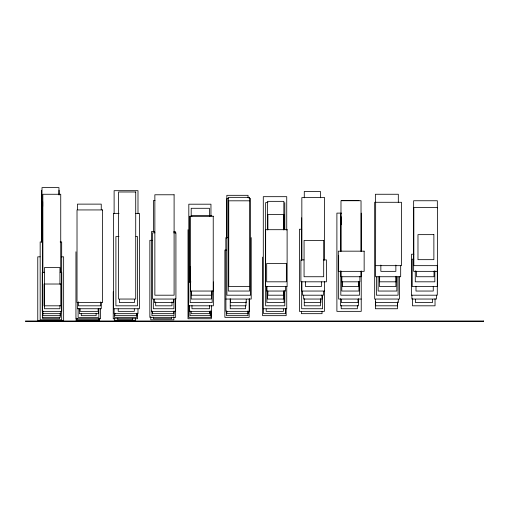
<?xml version="1.0" encoding="UTF-8"?>
<svg xmlns="http://www.w3.org/2000/svg" width="509" height="509" viewBox="0 0 509 509"><rect width="100%" height="100%" fill="white"/><g stroke="black" fill="none" stroke-linecap="round" stroke-linejoin="round"><path stroke-width="0.76" d="M228.49 198.58L226.912 198.58L226.912 295.201L250.581 295.201L250.581 198.58L249.003 198.58M155.029 200.533L153.444 200.533L153.444 231.474M341.787 200.571L358.934 200.571M249.62 200.813L228.738 200.813L228.738 286.586L249.62 286.586M267.95 202.595L265.653 202.595L265.653 305.814L284.811 305.814L284.811 290.728M341.603 213.118L336.894 213.118L336.894 311.355L361.231 311.355L361.231 270.953M119.049 213.36L113.571 213.36L113.571 308.74L139.396 308.74L139.396 213.36L135.483 213.36M191.435 215.746L211.795 215.746M191.842 216.319L189.475 216.319L189.475 282.05M301.773 229.241L299.432 229.241L299.432 311.355L324.43 311.355L324.43 290.83M154.653 231.544L151.478 231.544L151.478 311.355L175.325 311.355L175.325 298.713M173.734 231.544L175.325 231.544L175.325 233.122M154.946 232.81L152.611 232.81L152.611 299.044L175.917 299.044L175.917 232.81L173.588 232.81M118.991 236.558L115.906 236.558L115.906 305.814L137.494 305.814L137.494 236.558L135.954 236.558M227.421 237.614L225.837 237.614L225.92 311.355L249.41 311.355L249.41 298.751M152.197 240.318L149.856 240.318L149.856 317.355L175.643 317.355L175.643 299.088M42.47 241.947L40.166 241.947L40.166 319.817L61.678 319.817L61.678 241.947L60.138 241.947M226.441 250.065L224.876 250.065L224.876 317.355L249.156 317.355L249.156 299.146M413.868 254.207L411.526 254.207L411.526 295.201L437.295 295.201L437.295 265.246M40.122 256.829L37.768 256.829L37.768 320.587L63.644 320.587L63.644 256.829L61.29 256.829M413.785 259.164L412.201 259.164L412.201 286.586L437.479 286.586L437.479 265.431M303.994 259.889L300.902 259.889L300.902 281.814L326.422 281.814L326.422 259.889L323.33 259.889M375.655 265.66L401.493 265.66L401.493 202.296L374.675 202.277L374.675 299.044L399.444 299.044L399.444 276.839M437.339 271.354L413.645 271.354L413.645 200.75L437.339 200.75L437.339 207.895M44.601 272.29L42.266 272.29L42.266 311.355L61.742 311.355L61.742 272.29L60.183 272.29M190.9 281.935L188.578 281.935L188.578 305.814L213.354 305.814L213.354 281.935M225.837 299.044L251.223 299.044L251.223 237.614M361.205 299.044L338.65 299.044L338.65 255.55M304.287 302.588L320.874 302.588L320.874 299.407M375.368 302.588L398.318 302.588L398.318 299.426M230.221 305.814L245.974 305.814L245.974 301.856M42.832 313.665L60.736 313.665L60.736 311.292M99.102 319.817L77.005 319.817L77.005 318.24M42.012 321.045L58.961 321.045M41.477 321.204L59.069 321.204M436.493 295.093L436.493 299.044L411.896 299.044L411.896 295.093M435.036 298.707L435.036 305.814L412.487 305.814L412.487 298.707M434.832 270.705L434.832 281.814L415.28 281.814L415.28 270.705M434.018 271.189L434.018 276.737L416.527 276.737L416.527 271.189M433.261 286.274L433.261 291.046L415.993 291.046L415.993 286.274M432.465 299.413L432.465 302.588L415.484 302.588L415.484 299.413M400.678 265.704L400.678 276.737L375.61 276.737L375.655 202.296M398.318 202.168L398.318 194.26L375.368 194.26L375.368 202.168M398.095 276.972L398.095 295.201L376.456 295.201L376.456 276.972M397.593 301.856L397.593 305.814L375.661 305.814L375.661 301.856M397.446 302.422L397.446 308.74L375.375 308.74L375.375 299.26M396.848 276.883L396.848 291.046L378.136 291.046L378.136 276.883M396.218 276.266L396.218 281.814L379.638 281.814L379.638 276.266M395.862 265.068L395.862 271.354L380.853 271.354L380.853 265.068M395.9 276.298L395.9 286.586L379.517 286.586L379.517 276.298M361.231 213.118L361.231 251.147M361.034 251.401L361.034 200.731L340.985 200.731L340.985 251.401M361.034 271.195L361.034 276.737L340.985 276.737L340.985 271.195M359.901 276.266L359.901 281.814L341.685 281.814L341.685 276.266M359.475 281.801L359.475 295.201L340.814 295.201L340.814 270.775M358.934 281.522L358.934 291.046L341.787 291.046L341.787 276.762M358.724 281.903L358.724 286.586L342.43 286.586L342.43 281.903M358.4 298.719L358.4 305.814L340.591 305.814L340.591 298.719M357.999 299.407L357.999 302.588L341.424 302.588L341.424 299.407M357.356 305.572L357.356 308.74L341.202 308.74L341.202 305.572M341.202 216.815L341.202 224.743M340.814 213.252L340.814 251.071M340.591 224.603L340.591 251.408M324.615 260.15L324.615 197.568L301.837 197.568L301.837 260.15M324.615 281.541L324.615 291.046L301.837 291.046L301.837 281.541M323.45 291.256L323.45 295.201L302.569 295.201L302.569 291.256M322.611 295.303L322.611 308.74L301.684 308.74L301.684 281.865M322.038 311.292L322.038 313.665L301.385 313.665L301.385 311.292M321.923 295.093L321.923 299.044L303.663 299.044L303.663 295.093M321.37 281.897L321.37 286.586L305.515 286.586L305.515 281.897M320.441 197.81L320.441 191.46L304.28 191.46L304.28 197.81M320.441 298.668L320.441 305.814L304.28 305.814L304.28 298.668M301.684 217.833L301.684 260.519M286.739 230.062L286.739 196.678L263.293 196.678L263.293 308.74L286.739 308.74L286.739 286.484M286.147 308.543L286.147 315.663L262.58 315.663L262.58 257.109M285.543 308.893L285.543 313.665L263.617 313.665L263.617 308.893M285.473 286.3L285.473 291.046L266.716 291.046L266.716 286.3M284.811 202.595L284.811 229.591M284.028 290.938L284.028 302.588L266.869 302.588L266.869 286.281M283.863 229.514L283.863 214.48L267.893 214.48L267.893 229.514M283.863 291.243L283.863 295.201L267.893 295.201L267.893 291.243M283.837 229.947L283.837 201.348L267.492 201.348L267.492 229.947M283.837 291.103L283.837 299.044L267.492 299.044L267.492 291.103M283.43 308.988L283.43 311.355L266.162 311.355L266.162 308.988M248.048 197.702L248.048 195.322L226.842 195.322L226.842 238.212M248.048 311.279L248.048 313.665L226.842 313.665L226.842 311.279M247.953 310.923L247.953 315.663L226.511 315.663L226.511 310.923M246.222 299.413L246.222 302.588L230.405 302.588L230.405 299.413M245.523 305.565L245.523 308.74L230.24 308.74L230.221 298.688M226.511 213.774L226.511 238.263M212.183 290.785L212.183 302.588L190.181 302.588L190.181 266.392M211.795 291.231L211.795 295.201L191.435 295.201L191.435 291.231M211.515 291.193L211.515 299.044L191.282 299.044L191.282 291.193M211.591 305.814L211.591 311.355L189.475 311.355L189.475 305.814M211.324 311.584L211.324 318.742L188.012 318.742L188.012 229.718M210.955 216.064L210.955 204.198L188.814 204.198L188.814 282.54M210.955 311.024L210.955 317.355L188.814 317.355L188.814 305.483M210.153 310.91L210.153 315.663L190.048 315.663L190.048 310.91M209.536 305.565L209.536 308.74L191.963 308.74L191.963 305.565M209.434 216.21L209.434 208.289L191.199 208.289L191.199 216.21M209.434 311.285L209.434 313.665L191.199 313.665L191.199 311.285M173.995 310.948L173.995 315.663L151.936 315.663L151.936 310.948M173.906 299.311L173.906 308.74L153.33 308.74L153.33 299.311M173.843 311.317L173.843 313.665L152.522 313.665L152.522 311.317M173.862 316.655L173.862 319.817L150.772 319.817L150.772 316.655M173.677 299.426L173.677 302.588L154.424 302.588L154.424 299.426M171.985 301.862L171.985 305.814L155.684 305.814L155.684 301.862M171.622 317.152L171.622 318.742L153.444 318.742L153.444 317.152M137.99 213.691L137.99 190.684L114.118 190.684L114.118 213.691M137.99 308.899L137.99 313.665L114.118 313.665L114.118 308.899M137.57 313.175L137.57 318.742L113.233 318.742L113.233 291.721M136.762 313.283L136.762 315.663L114.907 315.663L114.907 313.283M136.749 313.442L136.749 317.355L114.487 317.355L114.487 313.442M135.617 318.24L135.617 320.587L114.321 320.587L114.321 318.24M134.408 299.426L134.408 302.588L119.424 302.588L119.424 299.426M134.319 308.988L134.319 311.355L118.215 311.355L118.215 308.988M132.633 318.227L132.633 319.817L117.738 319.817L117.738 318.227M101.253 209.676L101.253 204.128L77.451 204.128L77.451 209.676M101.253 302.397L101.253 308.74L77.451 308.74L77.451 302.397M100.731 301.882L100.731 305.814L78.405 305.814L78.405 301.882M100.591 308.499L100.591 318.742L75.949 318.742L75.949 251.796M99.325 318.227L99.325 320.587L76.35 320.587L76.35 318.227M99.102 318.24L99.039 321.045L76.197 321.045L76.197 318.679M98.861 308.632L98.861 317.355L78.112 317.355L78.112 308.632M98.504 308.906L98.504 313.665L79.334 313.665L79.334 308.906M98.135 308.976L98.135 311.355L80.136 311.355L80.136 308.976M96.144 313.359L96.144 315.663L81.262 315.663L81.262 313.359M60.736 272.544L60.736 194.266L42.832 194.266L42.902 272.849M60.31 313.379L60.31 317.355L42.4 317.355L42.4 206.1M60.24 313.283L60.24 315.663L42.902 315.663L42.902 310.904M59.947 284.181L59.947 267.543L44.487 267.543L44.487 308.74L59.947 308.74L59.947 305.572M59.547 317.158L59.547 318.742L42.724 318.742L42.724 317.158M59.069 190.271L59.069 195.03M58.961 194.75L58.961 187.598L42.012 187.598L42.012 242.411M42.724 201.691L42.724 206.431M41.477 190.271L41.477 241.845M135.718 191.995L118.546 191.995L118.546 299.044L135.718 299.044L135.718 191.995M174.103 194.775L154.857 194.775L154.857 295.201L174.103 295.201L174.103 194.775M249.601 197.346L228.325 197.346L228.325 291.046L249.601 291.046L249.601 197.346M437.606 207.507L413.811 207.507L413.811 265.66L437.606 265.66L437.606 207.507M102.551 209.937L77.018 209.937L77.018 302.588L102.551 302.588L102.551 209.937M213.233 216.236L190.43 216.236L190.43 291.046L213.233 291.046L213.233 216.236M287.114 229.693L265.507 229.693L265.507 286.586L287.114 286.586L287.114 229.693M433.872 234.643L417.978 234.643L417.978 259.66L433.872 259.66L433.872 234.643M323.686 240.439L304.064 240.439L304.064 276.737L323.686 276.737L323.686 240.439M364.151 251.166L338.3 251.166L338.3 271.354L364.151 271.354L364.151 251.166M286.363 263.452L266.691 263.452L266.691 281.814L286.363 281.814L286.363 263.452M60.819 284.022L44.048 284.022L44.048 305.814L60.819 305.814L60.819 284.022M483.55 321.001L25.45 321.001L25.45 321.402L483.55 321.402L483.55 321.001"/></g></svg>
